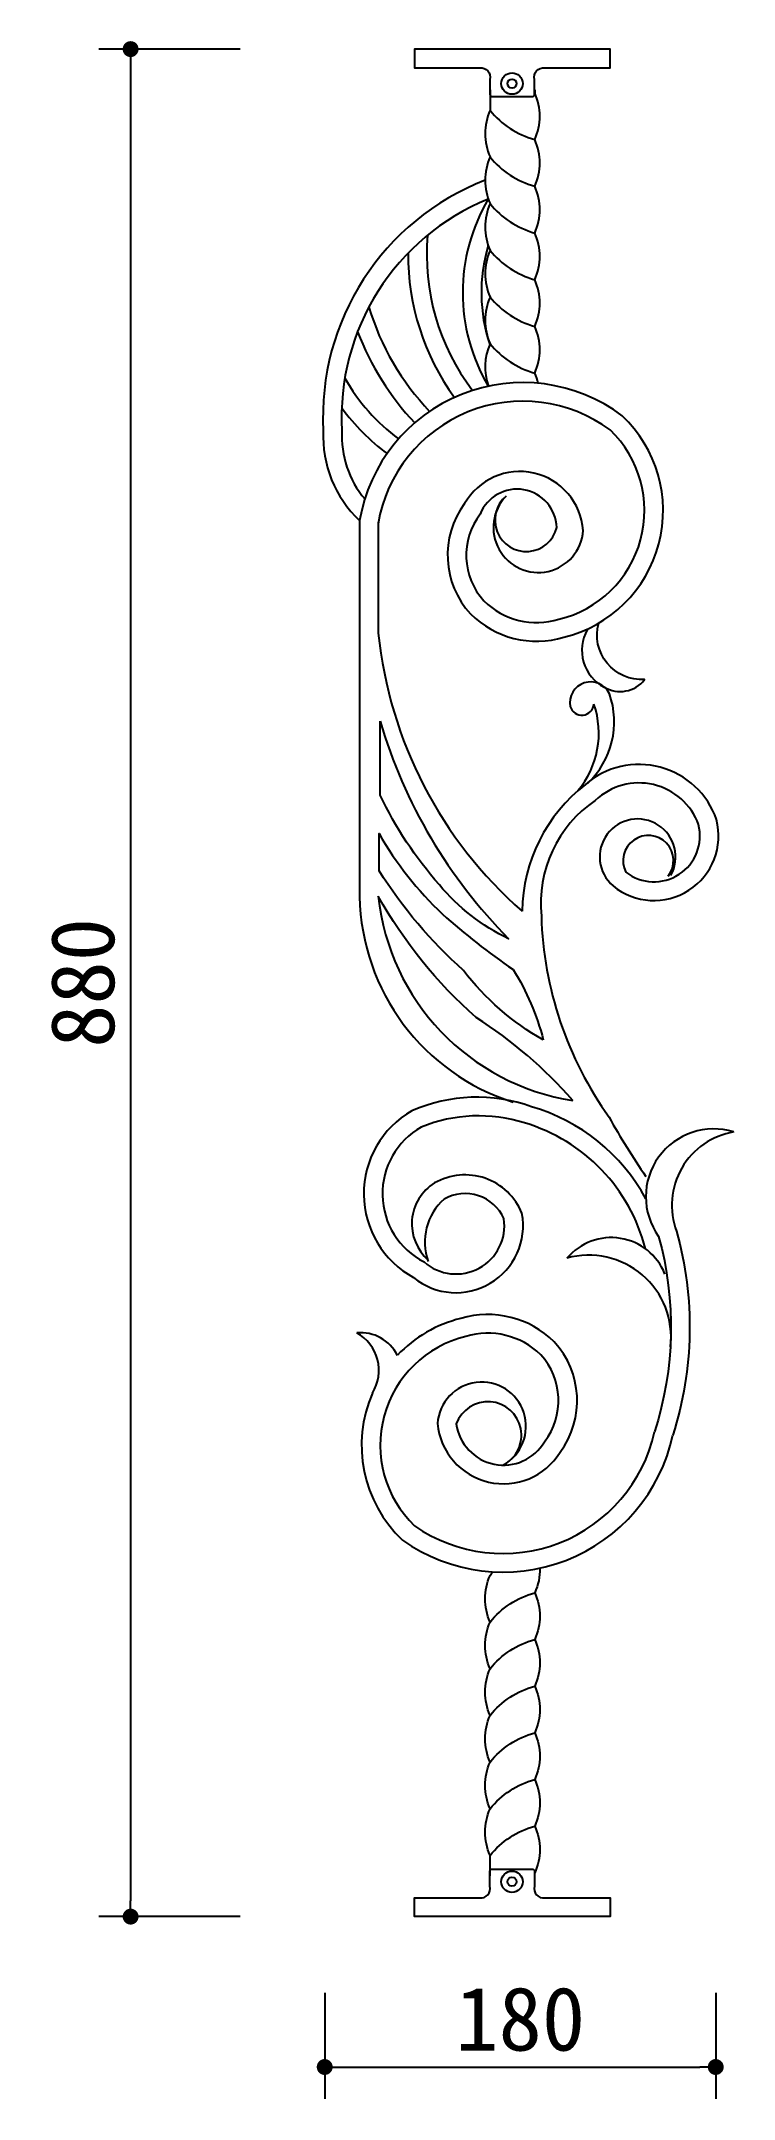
# Model space of a CAD drawing. Extents: x 1420 to 1746, y 1290 to 2260.
import ezdxf

# ---------------------------------------------------------------- set-up
doc = ezdxf.new("R2010")
doc.units = 0
doc.header["$LTSCALE"] = 0.85
doc.header["$MEASUREMENT"] = 0
doc.header["$PDMODE"] = 3
doc.header["$PDSIZE"] = 15
doc.layers.get('0').update_dxf_attribs({"color": 3, "linetype": 'CONTINUOUS'})
doc.layers.get('DEFPOINTS').update_dxf_attribs({"linetype": 'CONTINUOUS'})
for name, color, linetype in [('3', 3, 'CONTINUOUS'), ('4', 4, 'CONTINUOUS'), ('7', 7, 'CONTINUOUS')]:
    doc.layers.add(name, color=color, linetype=linetype)
doc.styles.add('HZ', font='')
doc.styles.get("Standard").update_dxf_attribs({"font": 'ISOCP'})
doc.styles.get('HZ').set_extended_font_data('仿宋_GB2312')
doc.dimstyles.new('ISO-25_WS', dxfattribs={"dimscale": 10, "dimtxt": 2.5, "dimasz": 2.5, "dimexe": 1.25, "dimexo": 0.625, "dimtad": 1, "dimdec": 4, "dimtxsty": 'STANDARD', "dimcen": 2.5, "dimazin": 3, "dimtfac": 1, "dimtdec": 4, "dimtmove": 0, "dimatfit": 3, "dimtolj": 1, "dimtzin": 0})

# ---------------------------------------------------------------- blocks, each defined once
blk = doc.blocks.new('_DOT')
at = {"color": 0, "linetype": 'BYBLOCK'}
blk.add_line((-0.5, 0), (-1, 0), dxfattribs=at)
at = {"color": 0, "linetype": 'BYBLOCK', "const_width": 0.5}
blk.add_lwpolyline([(-0.25, 0, 1), (0.25, 0, 1)], format="xyb", close=True, dxfattribs=at)
blk = doc.blocks.new('*D2')
at = {"color": 0, "linetype": 'BYBLOCK'}
for p, q in [((39581.62, -35857.42), (39515, -35857.42)), ((39530, -35864.92), (39530, -36729.99)), ((39581.62, -36737.49), (39515, -36737.49))]:
    blk.add_line(p, q, dxfattribs=at)
at = {"layer": 'DEFPOINTS', "color": 0, "linetype": 'BYBLOCK'}
for p in [(39596.62, -35857.42), (39530, -36737.49), (39596.62, -36737.49)]:
    blk.add_point(p, dxfattribs=at)
at = {"color": 0, "linetype": 'BYBLOCK', "xscale": 7.5, "yscale": 7.5, "zscale": 7.5}
for p, rotation in [((39530, -35857.42), 90), ((39530, -36737.49), 270)]:
    blk.add_blockref('_DOT', p, dxfattribs=dict(at, rotation=rotation))
at = {"color": 0, "linetype": 'BYBLOCK', "insert": (39507.5, -36297.46), "char_height": 30, "attachment_point": 5, "rotation": 90, "style": 'HZ'}
blk.add_mtext('\\A1;880', dxfattribs=at)
blk = doc.blocks.new('DOT')
at = {"color": 0, "linetype": 'BYBLOCK'}
blk.add_line((-0.35, 0), (-1, 0), dxfattribs=at)
at = {"color": 0, "linetype": 'BYBLOCK', "const_width": 0.35}
blk.add_lwpolyline([(-0.175, 0, 1), (0.175, 0, 1)], format="xyb", close=True, dxfattribs=at)
blk = doc.blocks.new('*D3')
at = {"color": 0, "linetype": 'BYBLOCK'}
for p, q in [((39621.5, -36773.36), (39621.5, -36823.36)), ((39805.83, -36773.36), (39805.83, -36823.36)), ((39629, -36808.36), (39798.33, -36808.36))]:
    blk.add_line(p, q, dxfattribs=at)
at = {"layer": 'DEFPOINTS', "color": 0, "linetype": 'BYBLOCK'}
for p in [(39621.5, -36758.36), (39805.83, -36758.36), (39805.83, -36808.36)]:
    blk.add_point(p, dxfattribs=at)
at = {"color": 0, "linetype": 'BYBLOCK', "xscale": 7.5, "yscale": 7.5, "zscale": 7.5, "rotation": 180}
blk.add_blockref('_DOT', (39621.5, -36808.36), dxfattribs=at)
at = {"color": 0, "linetype": 'BYBLOCK', "xscale": 7.5, "yscale": 7.5, "zscale": 7.5}
blk.add_blockref('_DOT', (39805.83, -36808.36), dxfattribs=at)
at = {"color": 0, "linetype": 'BYBLOCK', "insert": (39713.67, -36785.86), "char_height": 30, "attachment_point": 5, "style": 'HZ'}
blk.add_mtext('\\A1;180', dxfattribs=at)

msp = doc.modelspace()

# ---------------------------------------------------------------- linework, layer by layer
at = {"layer": '3'}
for centre in [(1641.63, 2240.05), (1641.62, 1392.63)]:
    msp.add_circle(centre, 2.13, dxfattribs=at)
at = {"layer": '4'}
for p, q in [((1631.26, 2237.08), (1631.26, 2227.44)), ((1652.32, 2237.08), (1652.27, 2237.08)), ((1652.32, 2237.08), (1652.32, 2235.61)), ((1569.79, 2034.05), (1569.79, 1856.88)), ((1578.59, 2033.3), (1578.59, 1980.98)), ((1631.26, 1395.38), (1631.26, 1405.02)), ((1652.32, 1395.38), (1652.32, 1396.85)), ((1652.32, 1395.38), (1652.27, 1395.38))]:
    msp.add_line(p, q, dxfattribs=at)
for points in [[(1632.28, 2233.86), (1651.17, 2233.86, 0.414214), (1652.27, 2234.96), (1652.27, 2241.97, -0.520284), (1657.02, 2247.47), (1687.92, 2247.47), (1687.92, 2256.27), (1595.66, 2256.27), (1595.66, 2247.47), (1626.43, 2247.47, -0.520284), (1631.18, 2241.97), (1631.18, 2234.96, 0.414214)], [(1579.41, 1939.56, 0.123536), (1640.03, 1837.01, -0.106793), (1607.39, 1862.44, -0.070373), (1579.49, 1904.71)], [(1632.28, 1398.61), (1651.17, 1398.61, -0.414214), (1652.27, 1397.51), (1652.27, 1390.49, 0.520284), (1657.02, 1384.99), (1687.92, 1384.99), (1687.92, 1376.19), (1595.66, 1376.19), (1595.66, 1384.99), (1626.43, 1384.99, 0.520284), (1631.18, 1390.49), (1631.18, 1397.51, -0.414214)]]:
    msp.add_lwpolyline(points, format="xyb", close=True, dxfattribs=at)
for points in [[(1631.26, 2227.44, 0.153632), (1652.32, 2213.61, 0.221747), (1652.32, 2235.61)], [(1631.26, 2227.44, 0.210058), (1631.26, 2205.44, 0.153632), (1652.32, 2191.61, 0.221747), (1652.32, 2213.61)], [(1631.26, 2205.44, 0.210058), (1631.26, 2183.44, 0.153632), (1652.32, 2169.61, 0.221747), (1652.32, 2191.61)], [(1628.95, 2194.44, 0.324964), (1552.67, 2076.42, 0.218431), (1569.79, 2034.05)], [(1630.43, 2185.56, 0.321567), (1561.48, 2076.44, 0.19112), (1572.22, 2044.27, 0.19112)], [(1631.26, 2183.44, 0.210058), (1631.26, 2161.44, 0.153632), (1652.32, 2147.61, 0.221747), (1652.32, 2169.61)], [(1631.26, 2161.44, 0.210058), (1631.26, 2139.44, 0.153632), (1652.32, 2125.61, 0.221747), (1652.32, 2147.61)], [(1631.26, 2139.44, 0.210058), (1631.26, 2117.44, 0.153632), (1652.32, 2103.61, 0.221747), (1652.32, 2125.61)], [(1631.26, 2117.44, 0.189709), (1630.48, 2097.43, 0.189709)], [(1638.86, 2045.62, 1.433129), (1675.17, 2029.39, 0.741906), (1619.3, 2042.09, 0.360435), (1622.06, 1990.08, 0.273498), (1666.07, 1979.09, 0.593991), (1693.58, 2083.52, 0.561959), (1569.79, 2034.05, 0.561959)], [(1654.01, 2098.8, 0.04908), (1652.32, 2103.61)], [(1638.86, 2045.62, 1.380068), (1662.75, 2030.82, 0.808758), (1626.61, 2037.16, 0.362146), (1628.39, 1996.2, 0.273482), (1663.76, 1987.58, 0.592213), (1687.9, 2076.78, 0.559584), (1578.46, 2032.59, 0.559584)], [(1677.08, 1982.65, 0.420904), (1685.07, 1955.58, 0.379099), (1704.14, 1959.22, -0.519084), (1682.5, 1985.76, -0.662687)], [(1677.38, 1910.36, 0.293907), (1687.58, 1952.49, 0.876185), (1669.1, 1946.43, 0.82074), (1680.26, 1947.57, 0.585666)], [(1716.44, 1866.81, 2.123802), (1689.31, 1861.93, 0.725505), (1738.04, 1893.18, 0.530986), (1676.25, 1909.73, 0.227828), (1646.37, 1850.04, 0.244431)], [(1715.23, 1866.47, 1.82371), (1695.29, 1868.42, 0.713092), (1729.57, 1890.79, 0.539014), (1680.9, 1902.25, 0.276012), (1655.46, 1847.7, 0.148885), (1687.36, 1752.94, 0.089847)], [(1656.35, 1789.34, -0.10057), (1618.73, 1822.08, -0.071294), (1579, 1869.02), (1578.94, 1886.61, 0.072577), (1608.79, 1848.62, 0.032513), (1642.17, 1822.52, -0.076771), (1656.35, 1789.34)], [(1670.33, 1760.79, 0.070024), (1624.69, 1799.92, -0.084389), (1578.58, 1857.04, -0.107439)], [(1704.73, 1714.49, 0.200176), (1650.79, 1757.85, 0.192256), (1594.42, 1755.91, 0.587891), (1595.24, 1677.36, 0.699294), (1646.32, 1707.64, 0.454107), (1605.16, 1721.94, 0.50588), (1602.17, 1685.59)], [(1704.52, 1690.91, 0.264169), (1647.53, 1750.24, 0.173778), (1598.82, 1748.29, 0.596368), (1600.19, 1684.7, 0.697982), (1637.81, 1705.15, 0.4388), (1609.65, 1714.37, 0.309861), (1602.17, 1684.99)], [(1687.36, 1752.94, 0.024324), (1704.75, 1725.02)], [(1746.21, 1745.97, 0.71984), (1710.73, 1696.77, -0.146068), (1708.81, 1604.59, -0.116703)], [(1746.21, 1745.97, 0.472504), (1719.23, 1699.15, -0.145324), (1717.49, 1603.13)], [(1637.42, 1588.97, 1.685217), (1606.5, 1608.62, 0.7222), (1664.28, 1595.09, 0.360435), (1661.52, 1647.1, 0.273498), (1617.51, 1658.09, 0.143565), (1587.59, 1640.71, 0.143565)], [(1637.42, 1588.97, 1.470912), (1615.38, 1608.43, 0.712052), (1656.97, 1600.02, 0.362146), (1655.19, 1640.98, 0.273482), (1619.82, 1649.6, 0.592213), (1595.68, 1560.4, 0.532843), (1708.81, 1604.59, 0.559584)], [(1575.82, 1622.94, 0.316261), (1590, 1553.66, 0.538175), (1717.49, 1603.13)], [(1631.26, 1515.02, -0.210058), (1631.26, 1537.02, -0.01297), (1632.68, 1538.67, -0.01297)], [(1654.75, 1540.39, -0.114792), (1652.32, 1528.85)], [(1631.26, 1493.02, -0.210058), (1631.26, 1515.02, -0.153632), (1652.32, 1528.85, -0.221747), (1652.32, 1506.85)], [(1631.26, 1471.02, -0.210058), (1631.26, 1493.02, -0.153632), (1652.32, 1506.85, -0.221747), (1652.32, 1484.85)], [(1631.26, 1449.02, -0.210058), (1631.26, 1471.02, -0.153632), (1652.32, 1484.85, -0.221747), (1652.32, 1462.85)], [(1631.26, 1427.02, -0.210058), (1631.26, 1449.02, -0.153632), (1652.32, 1462.85, -0.221747), (1652.32, 1440.85)], [(1631.26, 1405.02, -0.210058), (1631.26, 1427.02, -0.153632), (1652.32, 1440.85, -0.221747), (1652.32, 1418.85)], [(1631.26, 1405.02, -0.153632), (1652.32, 1418.85, -0.221747), (1652.32, 1396.85)]]:
    msp.add_lwpolyline(points, format="xyb", dxfattribs=at)
msp.add_lwpolyline([(1670.33, 1760.79), (1670.33, 1760.79)], dxfattribs=at)
for centre, radius, start, end in [((1704.95, 2141.5), 86.57, 149.40634, 210.60871), ((1706.88, 2159.35), 105.46, 174.98219, 217.2999), ((1704.95, 2141.5), 77.77, 163.45358, 198.29273), ((1706.88, 2159.35), 114.26, 179.61408, 216.02001), ((1690.9, 2169.81), 121.92, 196.73219, 223.70591), ((1690.9, 2169.81), 130.72, 200.95094, 223.29027), ((1643.44, 2147.17), 92.83, 209.7039, 233.42612), ((1643.44, 2147.17), 101.63, 216.15297, 233.29601), ((1779.18, 2001.81), 201.67, 185.92826, 228.8126), ((1640.4, 1933.87), 42.15, 320.05831, 18.95777), ((1673.25, 1858.76), 103.48, 181.04475, 252.54477), ((1687.15, 1868.68), 109.19, 186.11931, 261.13736), ((1688.39, 1668.91), 27.27, 21.79008, 139.84065), ((1677.9, 1649.23), 38.68, 353.33494, 105.51976), ((1570.38, 1632.09), 19.25, 26.58925, 95.74635), ((1558.83, 1633.63), 20.07, 327.83078, 61.36794)]:
    msp.add_arc(centre, radius, start, end, dxfattribs=at)
at = {"layer": '7'}
for centre in [(1641.63, 2240.05), (1641.62, 1392.63)]:
    msp.add_circle(centre, 5.04, dxfattribs=at)

# ---------------------------------------------------------------- dimensions: what is measured, and where the dimension line sits
at = {"layer": '3'}
dim = msp.add_linear_dim(base=(1461.84, 1376.19), p1=(1528.46, 2256.27), p2=(1528.46, 1376.19), angle=90, dimstyle='ISO-25_WS', override={"dimscale": 15, "dimtxt": 2, "dimasz": 0.5, "dimexe": 1, "dimexo": 1, "dimgap": 0.5, "dimdec": 0, "dimzin": 0, "dimtxsty": 'HZ', "dimblk": 'DOT', "dimblk1": 'DOT', "dimblk2": 'DOT', "dimsah": 1, "dimcen": 0, "dimtfac": 0.5, "dimtdec": 0, "dimtix": 1, "dimtofl": 0}, dxfattribs=at)
dim.commit()
dim.dimension.update_dxf_attribs({"geometry": '*D2', "text_midpoint": (1439.34, 1816.23), "insert": (-38068.16, 38113.69)})
dim = msp.add_linear_dim(base=(1737.67, 1305.33), p1=(1553.34, 1355.33), p2=(1737.67, 1355.33), text='180', dimstyle='ISO-25_WS', override={"dimscale": 15, "dimtxt": 2, "dimasz": 0.5, "dimexe": 1, "dimexo": 1, "dimgap": 0.5, "dimdec": 0, "dimzin": 0, "dimtxsty": 'HZ', "dimblk": 'DOT', "dimblk1": 'DOT', "dimblk2": 'DOT', "dimsah": 1, "dimcen": 0, "dimtfac": 0.5, "dimtdec": 0, "dimtix": 1, "dimtofl": 0}, dxfattribs=at)
dim.commit()
dim.dimension.update_dxf_attribs({"geometry": '*D3', "text_midpoint": (1645.51, 1327.83), "insert": (-38068.16, 38113.69)})

doc.saveas('drawing.dxf')
